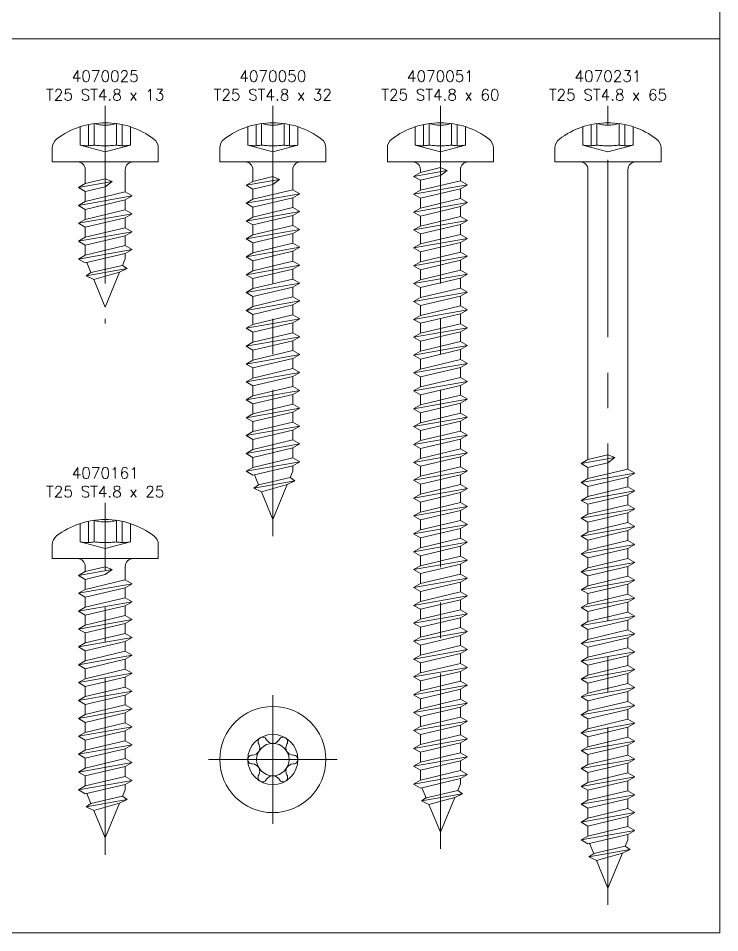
# Model space of a CAD drawing. Header units: millimetres. Extents: x 1459 to 16731, y 971 to 8404.
# Drawn here: x 5761.7 to 5824.5, y 2046.5 to 2128.3 of the extents above; entities that cross this region are included whole.
import ezdxf

# ---------------------------------------------------------------- set-up
doc = ezdxf.new("R2010")
doc.units = ezdxf.units.MM
doc.header["$LTSCALE"] = 0.5
for name, pattern in [('AUSGEZOGEN', [0]), ('CENTER', [50.8, 31.75, -6.35, 6.35, -6.35]), ('HIDDEN', [9.525, 6.35, -3.175])]:
    doc.linetypes.add(name, pattern=pattern)
doc.layers.get('0').update_dxf_attribs({"lineweight": 20})
doc.layers.add('Quincaillerie', color=150, linetype='Continuous', lineweight=20)
doc.styles.add('SBS_BLOCKNAME', font='simplex.shx', dxfattribs={"height": 1})

# ---------------------------------------------------------------- blocks, each defined once
blk = doc.blocks.new('4070025')
at = {"color": 1, "linetype": 'CENTER'}
blk.add_line((0, 5), (0, -14.482), dxfattribs=at)
blk.add_lwpolyline([(0, 3.5, -0.163834), (4.355, 2.034, -0.234469), (4.75, 1.237), (4.75, 0), (-4.75, 0), (-4.75, 1.237, -0.234469), (-4.355, 2.034, -0.163834)], format="xyb", close=True)
at = {"linetype": 'HIDDEN'}
for points in [[(-1.5, 3.342), (-1.5, 1.444)], [(-1, 3.43), (-1, 1.5)], [(1, 3.43), (1, 1.5)], [(1.5, 3.342), (1.5, 1.444)], [(-2.25, 3.139), (-2.25, 1.5)], [(2.25, 3.139), (2.25, 1.5)], [(-2.25, 1.5), (0, 0.897)], [(2.25, 1.5), (0, 0.897)]]:
    blk.add_lwpolyline(points, dxfattribs=at)
for points in [[(-1.79, -0.7), (-1.79, -1.948)], [(1.79, -0.7), (1.79, -2.494)], [(0, -1.521), (-1.79, -1.948), (-2.4, -2.3), (-1.79, -2.652), (0, -2.231), (0.61, -1.769), (0, -1.521)], [(-2.4, -2.3), (0.61, -1.769)], [(1.79, -1.81), (1.79, -2.694)], [(-2.4, -3.9), (2.41, -3.052)], [(-1.79, -2.652), (-1.79, -3.548)], [(-1.79, -2.652), (-1.79, -3.348)], [(1.79, -3.41), (1.79, -4.294)], [(-2.4, -5.5), (2.41, -4.652)], [(-1.79, -4.252), (-1.79, -5.148)], [(1.79, -5.01), (1.79, -5.894)], [(-2.4, -7.1), (2.41, -6.252)], [(-1.79, -5.852), (-1.79, -6.748)], [(1.79, -6.61), (1.79, -7.494)], [(-2.4, -8.7), (2.41, -7.852)], [(-1.79, -7.452), (-1.79, -8.348)], [(1.79, -8.679), (1.547, -9.266)], [(1.79, -8.21), (1.79, -8.679)], [(-1.7, -10.201), (1.972, -9.554)], [(-1.278, -9.915), (-1.649, -9.019)], [(1.29, -9.885), (0, -13), (-1.024, -10.528)]]:
    blk.add_lwpolyline(points)
for points in [[(1.79, -3.41), (2.41, -3.052), (1.79, -2.694), (-1.79, -3.548), (-2.4, -3.9), (-1.79, -4.252)], [(1.79, -5.01), (2.41, -4.652), (1.79, -4.294), (-1.79, -5.148), (-2.4, -5.5), (-1.79, -5.852)], [(1.79, -6.61), (2.41, -6.252), (1.79, -5.894), (-1.79, -6.748), (-2.4, -7.1), (-1.79, -7.452)], [(1.79, -8.21), (2.41, -7.852), (1.79, -7.494), (-1.79, -8.348), (-2.4, -8.7), (-1.79, -9.052)], [(1.547, -9.266), (1.972, -9.554), (1.29, -9.885), (-1.024, -10.528), (-1.7, -10.201), (-1.278, -9.915)]]:
    blk.add_lwpolyline(points, close=True)
for centre, radius, start, end in [((0, 6.788), 3.503, 253.41492, 286.58508), ((-1.625, 4.819), 3.377, 259.33567, 280.66433), ((0, 9.596), 8.157, 262.95849, 277.04151), ((1.625, 4.819), 3.377, 259.33567, 280.66433)]:
    blk.add_arc(centre, radius, start, end, dxfattribs=at)
for centre, start, end in [((-2.49, -0.7), 0, 90), ((2.49, -0.7), 90, 180)]:
    blk.add_arc(centre, 0.7, start, end)
blk = doc.blocks.new('4070161')
at = {"color": 1, "linetype": 'CENTER'}
blk.add_line((0, -26.5), (0, 5), dxfattribs=at)
blk.add_lwpolyline([(0, 3.5, -0.163834), (4.355, 2.034, -0.234469), (4.75, 1.237), (4.75, 0), (-4.75, 0), (-4.75, 1.237, -0.234469), (-4.355, 2.034, -0.163834)], format="xyb", close=True)
at = {"linetype": 'HIDDEN'}
for points in [[(-1.5, 3.342), (-1.5, 1.444)], [(-1, 3.43), (-1, 1.5)], [(1, 3.43), (1, 1.5)], [(1.5, 3.342), (1.5, 1.444)], [(-2.25, 3.139), (-2.25, 1.5)], [(2.25, 3.139), (2.25, 1.5)], [(-2.25, 1.5), (0, 0.897)], [(2.25, 1.5), (0, 0.897)]]:
    blk.add_lwpolyline(points, dxfattribs=at)
for points in [[(0, -0.721), (-1.79, -1.148), (-2.4, -1.5), (-1.79, -1.852), (0, -1.431), (0.61, -0.969), (0, -0.721)], [(-1.79, -0.7), (-1.79, -1.148)], [(1.79, -0.7), (1.79, -1.894)], [(-2.4, -1.5), (0.61, -0.969)], [(1.79, -1.01), (1.79, -1.894)], [(1.79, -1.41), (1.79, -1.894)], [(-2.4, -3.1), (2.41, -2.252)], [(-1.79, -1.852), (-1.79, -2.748)], [(1.79, -2.61), (1.79, -3.494)], [(-2.4, -4.7), (2.41, -3.852)], [(-1.79, -3.452), (-1.79, -4.348)], [(1.79, -4.21), (1.79, -5.094)], [(-2.4, -6.3), (2.41, -5.452)], [(-1.79, -5.052), (-1.79, -5.948)], [(1.79, -5.81), (1.79, -6.694)], [(-2.4, -7.9), (2.41, -7.052)], [(-1.79, -6.652), (-1.79, -7.548)], [(1.79, -7.41), (1.79, -8.294)], [(-2.4, -9.5), (2.41, -8.652)], [(-1.79, -8.252), (-1.79, -9.148)], [(1.79, -9.01), (1.79, -9.894)], [(-2.4, -11.1), (2.41, -10.252)], [(-1.79, -9.852), (-1.79, -10.748)], [(1.79, -10.61), (1.79, -11.494)], [(-1.79, -11.452), (-1.79, -12.348)], [(-2.4, -12.7), (2.41, -11.852)], [(1.79, -12.21), (1.79, -13.094)], [(-1.79, -13.052), (-1.79, -13.948)], [(-2.4, -14.3), (2.41, -13.452)], [(1.79, -13.81), (1.79, -14.694)], [(-1.79, -14.652), (-1.79, -15.548)], [(-2.4, -15.9), (2.41, -15.052)], [(1.79, -15.41), (1.79, -16.294)], [(-1.79, -16.252), (-1.79, -17.148)], [(-2.4, -17.5), (2.41, -16.652)], [(1.79, -17.01), (1.79, -17.894)], [(-1.79, -17.852), (-1.79, -18.748)], [(-2.4, -19.1), (2.41, -18.252)], [(1.79, -18.61), (1.79, -19.494)], [(-1.79, -19.452), (-1.79, -20.348)], [(-2.4, -20.7), (2.41, -19.852)], [(1.79, -20.21), (1.79, -20.679)], [(-1.278, -21.915), (-1.649, -21.019)], [(1.79, -20.679), (1.547, -21.266)], [(-1.7, -22.201), (1.972, -21.554)], [(1.29, -21.885), (0, -25), (-1.024, -22.528)]]:
    blk.add_lwpolyline(points)
for points in [[(1.79, -2.61), (2.41, -2.252), (1.79, -1.894), (-1.79, -2.748), (-2.4, -3.1), (-1.79, -3.452)], [(1.79, -4.21), (2.41, -3.852), (1.79, -3.494), (-1.79, -4.348), (-2.4, -4.7), (-1.79, -5.052)], [(1.79, -5.81), (2.41, -5.452), (1.79, -5.094), (-1.79, -5.948), (-2.4, -6.3), (-1.79, -6.652)], [(1.79, -7.41), (2.41, -7.052), (1.79, -6.694), (-1.79, -7.548), (-2.4, -7.9), (-1.79, -8.252)], [(1.79, -9.01), (2.41, -8.652), (1.79, -8.294), (-1.79, -9.148), (-2.4, -9.5), (-1.79, -9.852)], [(1.79, -10.61), (2.41, -10.252), (1.79, -9.894), (-1.79, -10.748), (-2.4, -11.1), (-1.79, -11.452)], [(1.79, -12.21), (2.41, -11.852), (1.79, -11.494), (-1.79, -12.348), (-2.4, -12.7), (-1.79, -13.052)], [(1.79, -13.81), (2.41, -13.452), (1.79, -13.094), (-1.79, -13.948), (-2.4, -14.3), (-1.79, -14.652)], [(1.79, -15.41), (2.41, -15.052), (1.79, -14.694), (-1.79, -15.548), (-2.4, -15.9), (-1.79, -16.252)], [(1.79, -17.01), (2.41, -16.652), (1.79, -16.294), (-1.79, -17.148), (-2.4, -17.5), (-1.79, -17.852)], [(1.79, -18.61), (2.41, -18.252), (1.79, -17.894), (-1.79, -18.748), (-2.4, -19.1), (-1.79, -19.452)], [(1.79, -20.21), (2.41, -19.852), (1.79, -19.494), (-1.79, -20.348), (-2.4, -20.7), (-1.79, -21.052)], [(1.547, -21.266), (1.972, -21.554), (1.29, -21.885), (-1.024, -22.528), (-1.7, -22.201), (-1.278, -21.915)]]:
    blk.add_lwpolyline(points, close=True)
for centre, radius, start, end in [((0, 6.788), 3.503, 253.41492, 286.58508), ((-1.625, 4.819), 3.377, 259.33567, 280.66433), ((0, 9.596), 8.157, 262.95849, 277.04151), ((1.625, 4.819), 3.377, 259.33567, 280.66433)]:
    blk.add_arc(centre, radius, start, end, dxfattribs=at)
for centre, start, end in [((-2.49, -0.7), 0, 90), ((2.49, -0.7), 90, 180)]:
    blk.add_arc(centre, 0.7, start, end)
blk = doc.blocks.new('4070050')
at = {"color": 1, "linetype": 'CENTER'}
blk.add_line((0, 5), (0, -33.5), dxfattribs=at)
blk.add_lwpolyline([(0, 3.5, -0.163834), (4.355, 2.034, -0.234469), (4.75, 1.237), (4.75, 0), (-4.75, 0), (-4.75, 1.237, -0.234469), (-4.355, 2.034, -0.163834)], format="xyb", close=True)
at = {"linetype": 'HIDDEN'}
for points in [[(-1.5, 3.342), (-1.5, 1.444)], [(-1, 3.43), (-1, 1.5)], [(1, 3.43), (1, 1.5)], [(1.5, 3.342), (1.5, 1.444)], [(-2.25, 3.139), (-2.25, 1.5)], [(2.25, 3.139), (2.25, 1.5)], [(-2.25, 1.5), (0, 0.897)], [(2.25, 1.5), (0, 0.897)]]:
    blk.add_lwpolyline(points, dxfattribs=at)
at = {"linetype": 'AUSGEZOGEN'}
for points in [[(-1.79, -0.7), (-1.79, -1.748)], [(1.79, -0.7), (1.79, -2.294)], [(1.79, -1.61), (1.79, -2.494)], [(-1.79, -2.452), (-1.79, -3.348)], [(-1.79, -2.452), (-1.79, -3.148)], [(1.79, -3.21), (1.79, -4.094)], [(-1.79, -4.052), (-1.79, -4.948)], [(1.79, -4.81), (1.79, -5.694)], [(-1.79, -5.652), (-1.79, -6.548)], [(1.79, -6.41), (1.79, -7.294)], [(-1.79, -7.252), (-1.79, -8.148)], [(1.79, -8.01), (1.79, -8.894)], [(-1.79, -8.852), (-1.79, -9.748)], [(1.79, -9.61), (1.79, -10.494)], [(-1.79, -10.452), (-1.79, -11.348)], [(1.79, -11.21), (1.79, -12.094)], [(-1.79, -12.052), (-1.79, -12.948)], [(1.79, -12.81), (1.79, -13.694)], [(-1.79, -13.652), (-1.79, -14.548)], [(1.79, -14.41), (1.79, -15.294)], [(-1.79, -15.252), (-1.79, -16.148)], [(1.79, -16.01), (1.79, -16.894)], [(-1.79, -16.852), (-1.79, -17.748)], [(1.79, -17.61), (1.79, -18.494)], [(-1.79, -18.452), (-1.79, -19.348)], [(1.79, -19.21), (1.79, -20.094)], [(-1.79, -20.052), (-1.79, -20.948)], [(1.79, -20.81), (1.79, -21.694)], [(-1.79, -21.652), (-1.79, -22.548)], [(1.79, -22.41), (1.79, -23.294)], [(-1.79, -23.252), (-1.79, -24.148)], [(1.79, -24.01), (1.79, -24.894)], [(-1.79, -24.852), (-1.79, -25.748)], [(1.79, -25.61), (1.79, -26.494)], [(-1.79, -26.452), (-1.79, -27.348)], [(1.79, -27.21), (1.79, -27.679)]]:
    blk.add_lwpolyline(points, dxfattribs=at)
for points in [[(0, -1.321), (-1.79, -1.748), (-2.4, -2.1), (-1.79, -2.452), (0, -2.031), (0.61, -1.569), (0, -1.321)], [(-2.4, -2.1), (0.61, -1.569)], [(-2.4, -3.7), (2.41, -2.852)], [(-2.4, -5.3), (2.41, -4.452)], [(-2.4, -6.9), (2.41, -6.052)], [(-2.4, -8.5), (2.41, -7.652)], [(-2.4, -10.1), (2.41, -9.252)], [(-2.4, -11.7), (2.41, -10.852)], [(-2.4, -13.3), (2.41, -12.452)], [(-2.4, -14.9), (2.41, -14.052)], [(-2.4, -16.5), (2.41, -15.652)], [(-2.4, -18.1), (2.41, -17.252)], [(-2.4, -19.7), (2.41, -18.852)], [(-2.4, -21.3), (2.41, -20.452)], [(-2.4, -22.9), (2.41, -22.052)], [(-2.4, -24.5), (2.41, -23.652)], [(-2.4, -26.1), (2.41, -25.252)], [(-2.4, -27.7), (2.41, -26.852)], [(1.79, -27.679), (1.547, -28.266)], [(-1.7, -29.201), (1.972, -28.554)], [(-1.278, -28.915), (-1.649, -28.019)], [(1.29, -28.885), (0, -32), (-1.024, -29.528)]]:
    blk.add_lwpolyline(points)
for points in [[(1.79, -3.21), (2.41, -2.852), (1.79, -2.494), (-1.79, -3.348), (-2.4, -3.7), (-1.79, -4.052)], [(1.79, -4.81), (2.41, -4.452), (1.79, -4.094), (-1.79, -4.948), (-2.4, -5.3), (-1.79, -5.652)], [(1.79, -6.41), (2.41, -6.052), (1.79, -5.694), (-1.79, -6.548), (-2.4, -6.9), (-1.79, -7.252)], [(1.79, -8.01), (2.41, -7.652), (1.79, -7.294), (-1.79, -8.148), (-2.4, -8.5), (-1.79, -8.852)], [(1.79, -9.61), (2.41, -9.252), (1.79, -8.894), (-1.79, -9.748), (-2.4, -10.1), (-1.79, -10.452)], [(1.79, -11.21), (2.41, -10.852), (1.79, -10.494), (-1.79, -11.348), (-2.4, -11.7), (-1.79, -12.052)], [(1.79, -12.81), (2.41, -12.452), (1.79, -12.094), (-1.79, -12.948), (-2.4, -13.3), (-1.79, -13.652)], [(1.79, -14.41), (2.41, -14.052), (1.79, -13.694), (-1.79, -14.548), (-2.4, -14.9), (-1.79, -15.252)], [(1.79, -16.01), (2.41, -15.652), (1.79, -15.294), (-1.79, -16.148), (-2.4, -16.5), (-1.79, -16.852)], [(1.79, -17.61), (2.41, -17.252), (1.79, -16.894), (-1.79, -17.748), (-2.4, -18.1), (-1.79, -18.452)], [(1.79, -19.21), (2.41, -18.852), (1.79, -18.494), (-1.79, -19.348), (-2.4, -19.7), (-1.79, -20.052)], [(1.79, -20.81), (2.41, -20.452), (1.79, -20.094), (-1.79, -20.948), (-2.4, -21.3), (-1.79, -21.652)], [(1.79, -22.41), (2.41, -22.052), (1.79, -21.694), (-1.79, -22.548), (-2.4, -22.9), (-1.79, -23.252)], [(1.79, -24.01), (2.41, -23.652), (1.79, -23.294), (-1.79, -24.148), (-2.4, -24.5), (-1.79, -24.852)], [(1.79, -25.61), (2.41, -25.252), (1.79, -24.894), (-1.79, -25.748), (-2.4, -26.1), (-1.79, -26.452)], [(1.79, -27.21), (2.41, -26.852), (1.79, -26.494), (-1.79, -27.348), (-2.4, -27.7), (-1.79, -28.052)], [(1.547, -28.266), (1.972, -28.554), (1.29, -28.885), (-1.024, -29.528), (-1.7, -29.201), (-1.278, -28.915)]]:
    blk.add_lwpolyline(points, close=True)
at = {"linetype": 'HIDDEN'}
for centre, radius, start, end in [((0, 6.788), 3.503, 253.41492, 286.58508), ((-1.625, 4.819), 3.377, 259.33567, 280.66433), ((0, 9.596), 8.157, 262.95849, 277.04151), ((1.625, 4.819), 3.377, 259.33567, 280.66433)]:
    blk.add_arc(centre, radius, start, end, dxfattribs=at)
for centre, start, end in [((-2.49, -0.7), 0, 90), ((2.49, -0.7), 90, 180)]:
    blk.add_arc(centre, 0.7, start, end)
blk = doc.blocks.new('4070051')
at = {"color": 1, "linetype": 'CENTER'}
blk.add_line((0, 5), (0, -61.5), dxfattribs=at)
blk.add_line((-1.79, -0.7), (-1.79, -0.948))
blk.add_lwpolyline([(0, 3.5, -0.163834), (4.355, 2.034, -0.234469), (4.75, 1.237), (4.75, 0), (-4.75, 0), (-4.75, 1.237, -0.234469), (-4.355, 2.034, -0.163834)], format="xyb", close=True)
at = {"linetype": 'HIDDEN'}
for points in [[(-1.5, 3.342), (-1.5, 1.444)], [(-1, 3.43), (-1, 1.5)], [(1, 3.43), (1, 1.5)], [(1.5, 3.342), (1.5, 1.444)], [(-2.25, 3.139), (-2.25, 1.5)], [(2.25, 3.139), (2.25, 1.5)], [(-2.25, 1.5), (0, 0.897)], [(2.25, 1.5), (0, 0.897)]]:
    blk.add_lwpolyline(points, dxfattribs=at)
for points in [[(0, -0.521), (-1.79, -0.948), (-2.4, -1.3), (-1.79, -1.652), (0, -1.231), (0.61, -0.769), (0, -0.521)], [(-2.4, -1.3), (0.61, -0.769)], [(-2.4, -2.9), (2.41, -2.052)], [(-2.4, -4.5), (2.41, -3.652)], [(-2.4, -6.1), (2.41, -5.252)], [(-2.4, -7.7), (2.41, -6.852)], [(-2.4, -9.3), (2.41, -8.452)], [(-2.4, -10.9), (2.41, -10.052)], [(-2.4, -12.5), (2.41, -11.652)], [(-2.4, -14.1), (2.41, -13.252)], [(-2.4, -15.7), (2.41, -14.852)], [(-2.4, -17.3), (2.41, -16.452)], [(-2.4, -18.9), (2.41, -18.052)], [(-2.4, -20.5), (2.41, -19.652)], [(-2.4, -22.1), (2.41, -21.252)], [(-2.4, -23.7), (2.41, -22.852)], [(-2.4, -25.3), (2.41, -24.452)], [(-2.4, -26.9), (2.41, -26.052)], [(-2.4, -28.5), (2.41, -27.652)], [(-2.4, -30.1), (2.41, -29.252)], [(-2.4, -31.7), (2.41, -30.852)], [(-2.4, -33.3), (2.41, -32.452)], [(-2.4, -34.9), (2.41, -34.052)], [(-2.4, -36.5), (2.41, -35.652)], [(-2.4, -38.1), (2.41, -37.252)], [(-2.4, -39.7), (2.41, -38.852)], [(-2.4, -41.3), (2.41, -40.452)], [(-2.4, -42.9), (2.41, -42.052)], [(-2.4, -44.5), (2.41, -43.652)], [(-2.4, -46.1), (2.41, -45.252)], [(-2.4, -47.7), (2.41, -46.852)], [(-2.4, -49.3), (2.41, -48.452)], [(-2.4, -50.9), (2.41, -50.052)], [(-2.4, -52.5), (2.41, -51.652)], [(-2.4, -54.1), (2.41, -53.252)], [(-2.4, -55.7), (2.41, -54.852)], [(-1.278, -56.915), (-1.649, -56.019)], [(1.79, -55.679), (1.547, -56.266)], [(-1.7, -57.201), (1.972, -56.554)], [(1.29, -56.885), (0, -60), (-1.024, -57.528)]]:
    blk.add_lwpolyline(points)
at = {"linetype": 'AUSGEZOGEN'}
for points in [[(1.79, -0.7), (1.79, -1.694)], [(-1.79, -1.652), (-1.79, -2.548)], [(-1.79, -1.652), (-1.79, -2.348)], [(1.79, -2.41), (1.79, -3.294)], [(-1.79, -3.252), (-1.79, -3.948)], [(-1.79, -3.252), (-1.79, -4.148)], [(1.79, -4.01), (1.79, -4.894)], [(-1.79, -4.852), (-1.79, -5.548)], [(-1.79, -4.852), (-1.79, -5.748)], [(1.79, -5.61), (1.79, -6.494)], [(-1.79, -6.452), (-1.79, -7.148)], [(-1.79, -6.452), (-1.79, -7.348)], [(1.79, -7.21), (1.79, -8.094)], [(-1.79, -8.052), (-1.79, -8.748)], [(-1.79, -8.052), (-1.79, -8.948)], [(1.79, -8.81), (1.79, -9.694)], [(-1.79, -9.652), (-1.79, -10.348)], [(-1.79, -9.652), (-1.79, -10.548)], [(1.79, -10.41), (1.79, -11.294)], [(-1.79, -11.252), (-1.79, -11.948)], [(-1.79, -11.252), (-1.79, -12.148)], [(1.79, -12.01), (1.79, -12.894)], [(-1.79, -12.852), (-1.79, -13.548)], [(-1.79, -12.852), (-1.79, -13.748)], [(1.79, -13.61), (1.79, -14.494)], [(-1.79, -14.452), (-1.79, -15.148)], [(-1.79, -14.452), (-1.79, -15.348)], [(1.79, -15.21), (1.79, -16.094)], [(-1.79, -16.052), (-1.79, -16.748)], [(-1.79, -16.052), (-1.79, -16.948)], [(1.79, -16.81), (1.79, -17.694)], [(-1.79, -17.652), (-1.79, -18.348)], [(-1.79, -17.652), (-1.79, -18.548)], [(1.79, -18.41), (1.79, -19.294)], [(-1.79, -19.252), (-1.79, -19.948)], [(-1.79, -19.252), (-1.79, -20.148)], [(1.79, -20.01), (1.79, -20.894)], [(-1.79, -20.852), (-1.79, -21.548)], [(-1.79, -20.852), (-1.79, -21.748)], [(1.79, -21.61), (1.79, -22.494)], [(-1.79, -22.452), (-1.79, -23.148)], [(-1.79, -22.452), (-1.79, -23.348)], [(1.79, -23.21), (1.79, -24.094)], [(-1.79, -24.052), (-1.79, -24.748)], [(-1.79, -24.052), (-1.79, -24.948)], [(1.79, -24.81), (1.79, -25.694)], [(-1.79, -25.652), (-1.79, -26.348)], [(-1.79, -25.652), (-1.79, -26.548)], [(1.79, -26.41), (1.79, -27.294)], [(-1.79, -27.252), (-1.79, -27.948)], [(-1.79, -27.252), (-1.79, -28.148)], [(1.79, -28.01), (1.79, -28.894)], [(-1.79, -28.852), (-1.79, -29.548)], [(-1.79, -28.852), (-1.79, -29.748)], [(1.79, -29.61), (1.79, -30.494)], [(-1.79, -30.452), (-1.79, -31.348)], [(-1.79, -30.452), (-1.79, -31.148)], [(1.79, -31.21), (1.79, -32.094)], [(-1.79, -32.052), (-1.79, -32.948)], [(1.79, -32.81), (1.79, -33.694)], [(-1.79, -33.652), (-1.79, -34.548)], [(1.79, -34.41), (1.79, -35.294)], [(-1.79, -35.252), (-1.79, -36.148)], [(1.79, -36.01), (1.79, -36.894)], [(-1.79, -36.852), (-1.79, -37.748)], [(1.79, -37.61), (1.79, -38.494)], [(-1.79, -38.452), (-1.79, -39.348)], [(1.79, -39.21), (1.79, -40.094)], [(-1.79, -40.052), (-1.79, -40.948)], [(1.79, -40.81), (1.79, -41.694)], [(-1.79, -41.652), (-1.79, -42.548)], [(1.79, -42.41), (1.79, -43.294)], [(-1.79, -43.252), (-1.79, -44.148)], [(1.79, -44.01), (1.79, -44.894)], [(-1.79, -44.852), (-1.79, -45.748)], [(1.79, -45.61), (1.79, -46.494)], [(-1.79, -46.452), (-1.79, -47.348)], [(1.79, -47.21), (1.79, -48.094)], [(-1.79, -48.052), (-1.79, -48.948)], [(1.79, -48.81), (1.79, -49.694)], [(-1.79, -49.652), (-1.79, -50.548)], [(1.79, -50.41), (1.79, -51.294)], [(-1.79, -51.252), (-1.79, -52.148)], [(1.79, -52.01), (1.79, -52.894)], [(-1.79, -52.852), (-1.79, -53.748)], [(1.79, -53.61), (1.79, -54.494)], [(-1.79, -54.452), (-1.79, -55.348)], [(1.79, -55.21), (1.79, -55.679)]]:
    blk.add_lwpolyline(points, dxfattribs=at)
for points in [[(1.79, -2.41), (2.41, -2.052), (1.79, -1.694), (-1.79, -2.548), (-2.4, -2.9), (-1.79, -3.252)], [(1.79, -4.01), (2.41, -3.652), (1.79, -3.294), (-1.79, -4.148), (-2.4, -4.5), (-1.79, -4.852)], [(1.79, -5.61), (2.41, -5.252), (1.79, -4.894), (-1.79, -5.748), (-2.4, -6.1), (-1.79, -6.452)], [(1.79, -7.21), (2.41, -6.852), (1.79, -6.494), (-1.79, -7.348), (-2.4, -7.7), (-1.79, -8.052)], [(1.79, -8.81), (2.41, -8.452), (1.79, -8.094), (-1.79, -8.948), (-2.4, -9.3), (-1.79, -9.652)], [(1.79, -10.41), (2.41, -10.052), (1.79, -9.694), (-1.79, -10.548), (-2.4, -10.9), (-1.79, -11.252)], [(1.79, -12.01), (2.41, -11.652), (1.79, -11.294), (-1.79, -12.148), (-2.4, -12.5), (-1.79, -12.852)], [(1.79, -13.61), (2.41, -13.252), (1.79, -12.894), (-1.79, -13.748), (-2.4, -14.1), (-1.79, -14.452)], [(1.79, -15.21), (2.41, -14.852), (1.79, -14.494), (-1.79, -15.348), (-2.4, -15.7), (-1.79, -16.052)], [(1.79, -16.81), (2.41, -16.452), (1.79, -16.094), (-1.79, -16.948), (-2.4, -17.3), (-1.79, -17.652)], [(1.79, -18.41), (2.41, -18.052), (1.79, -17.694), (-1.79, -18.548), (-2.4, -18.9), (-1.79, -19.252)], [(1.79, -20.01), (2.41, -19.652), (1.79, -19.294), (-1.79, -20.148), (-2.4, -20.5), (-1.79, -20.852)], [(1.79, -21.61), (2.41, -21.252), (1.79, -20.894), (-1.79, -21.748), (-2.4, -22.1), (-1.79, -22.452)], [(1.79, -23.21), (2.41, -22.852), (1.79, -22.494), (-1.79, -23.348), (-2.4, -23.7), (-1.79, -24.052)], [(1.79, -24.81), (2.41, -24.452), (1.79, -24.094), (-1.79, -24.948), (-2.4, -25.3), (-1.79, -25.652)], [(1.79, -26.41), (2.41, -26.052), (1.79, -25.694), (-1.79, -26.548), (-2.4, -26.9), (-1.79, -27.252)], [(1.79, -28.01), (2.41, -27.652), (1.79, -27.294), (-1.79, -28.148), (-2.4, -28.5), (-1.79, -28.852)], [(1.79, -29.61), (2.41, -29.252), (1.79, -28.894), (-1.79, -29.748), (-2.4, -30.1), (-1.79, -30.452)], [(1.79, -31.21), (2.41, -30.852), (1.79, -30.494), (-1.79, -31.348), (-2.4, -31.7), (-1.79, -32.052)], [(1.79, -32.81), (2.41, -32.452), (1.79, -32.094), (-1.79, -32.948), (-2.4, -33.3), (-1.79, -33.652)], [(1.79, -34.41), (2.41, -34.052), (1.79, -33.694), (-1.79, -34.548), (-2.4, -34.9), (-1.79, -35.252)], [(1.79, -36.01), (2.41, -35.652), (1.79, -35.294), (-1.79, -36.148), (-2.4, -36.5), (-1.79, -36.852)], [(1.79, -37.61), (2.41, -37.252), (1.79, -36.894), (-1.79, -37.748), (-2.4, -38.1), (-1.79, -38.452)], [(1.79, -39.21), (2.41, -38.852), (1.79, -38.494), (-1.79, -39.348), (-2.4, -39.7), (-1.79, -40.052)], [(1.79, -40.81), (2.41, -40.452), (1.79, -40.094), (-1.79, -40.948), (-2.4, -41.3), (-1.79, -41.652)], [(1.79, -42.41), (2.41, -42.052), (1.79, -41.694), (-1.79, -42.548), (-2.4, -42.9), (-1.79, -43.252)], [(1.79, -44.01), (2.41, -43.652), (1.79, -43.294), (-1.79, -44.148), (-2.4, -44.5), (-1.79, -44.852)], [(1.79, -45.61), (2.41, -45.252), (1.79, -44.894), (-1.79, -45.748), (-2.4, -46.1), (-1.79, -46.452)], [(1.79, -47.21), (2.41, -46.852), (1.79, -46.494), (-1.79, -47.348), (-2.4, -47.7), (-1.79, -48.052)], [(1.79, -48.81), (2.41, -48.452), (1.79, -48.094), (-1.79, -48.948), (-2.4, -49.3), (-1.79, -49.652)], [(1.79, -50.41), (2.41, -50.052), (1.79, -49.694), (-1.79, -50.548), (-2.4, -50.9), (-1.79, -51.252)], [(1.79, -52.01), (2.41, -51.652), (1.79, -51.294), (-1.79, -52.148), (-2.4, -52.5), (-1.79, -52.852)], [(1.79, -53.61), (2.41, -53.252), (1.79, -52.894), (-1.79, -53.748), (-2.4, -54.1), (-1.79, -54.452)], [(1.79, -55.21), (2.41, -54.852), (1.79, -54.494), (-1.79, -55.348), (-2.4, -55.7), (-1.79, -56.052)], [(1.547, -56.266), (1.972, -56.554), (1.29, -56.885), (-1.024, -57.528), (-1.7, -57.201), (-1.278, -56.915)]]:
    blk.add_lwpolyline(points, close=True)
at = {"linetype": 'HIDDEN'}
for centre, radius, start, end in [((0, 6.788), 3.503, 253.41492, 286.58508), ((-1.625, 4.819), 3.377, 259.33567, 280.66433), ((0, 9.596), 8.157, 262.95849, 277.04151), ((1.625, 4.819), 3.377, 259.33567, 280.66433)]:
    blk.add_arc(centre, radius, start, end, dxfattribs=at)
for centre, start, end in [((-2.49, -0.7), 0, 90), ((2.49, -0.7), 90, 180)]:
    blk.add_arc(centre, 0.7, start, end)
blk = doc.blocks.new('4070231')
at = {"color": 1, "linetype": 'CENTER'}
blk.add_line((0, -66.5), (0, 5), dxfattribs=at)
blk.add_lwpolyline([(0, 3.5, -0.163834), (4.355, 2.034, -0.234469), (4.75, 1.237), (4.75, 0), (-4.75, 0), (-4.75, 1.237, -0.234469), (-4.355, 2.034, -0.163834)], format="xyb", close=True)
at = {"linetype": 'HIDDEN'}
for points in [[(-1.5, 3.342), (-1.5, 1.444)], [(-1, 3.43), (-1, 1.5)], [(1, 3.43), (1, 1.5)], [(1.5, 3.342), (1.5, 1.444)], [(-2.25, 3.139), (-2.25, 1.5)], [(2.25, 3.139), (2.25, 1.5)], [(-2.25, 1.5), (0, 0.897)], [(2.25, 1.5), (0, 0.897)]]:
    blk.add_lwpolyline(points, dxfattribs=at)
for points in [[(-1.79, -0.7), (-1.79, -26.648)], [(1.79, -0.7), (1.79, -27.494)], [(0, -26.221), (-1.79, -26.648), (-2.4, -27), (-1.79, -27.352), (0, -26.931), (0.61, -26.469), (0, -26.221)], [(-2.4, -27), (0.61, -26.469)], [(-1.79, -27.352), (-1.79, -28.348)], [(-2.4, -28.7), (2.41, -27.852)], [(1.79, -28.21), (1.79, -29.094)], [(-2.4, -30.3), (2.41, -29.452)], [(-1.79, -29.052), (-1.79, -29.948)], [(1.79, -29.81), (1.79, -30.694)], [(-2.4, -31.9), (2.41, -31.052)], [(-1.79, -30.652), (-1.79, -31.548)], [(1.79, -31.41), (1.79, -32.294)], [(-2.4, -33.5), (2.41, -32.652)], [(-1.79, -32.252), (-1.79, -33.148)], [(1.79, -33.01), (1.79, -33.894)], [(-2.4, -35.1), (2.41, -34.252)], [(-1.79, -33.852), (-1.79, -34.748)], [(1.79, -34.61), (1.79, -35.494)], [(-2.4, -36.7), (2.41, -35.852)], [(-1.79, -35.452), (-1.79, -36.348)], [(1.79, -36.21), (1.79, -37.094)], [(-2.4, -38.3), (2.41, -37.452)], [(-1.79, -37.052), (-1.79, -37.948)], [(1.79, -37.81), (1.79, -38.694)], [(-2.4, -39.9), (2.41, -39.052)], [(-1.79, -38.652), (-1.79, -39.548)], [(1.79, -39.41), (1.79, -40.294)], [(-2.4, -41.5), (2.41, -40.652)], [(-1.79, -40.252), (-1.79, -41.148)], [(1.79, -41.01), (1.79, -41.894)], [(-2.4, -43.1), (2.41, -42.252)], [(-1.79, -41.852), (-1.79, -42.748)], [(1.79, -42.61), (1.79, -43.494)], [(-2.4, -44.7), (2.41, -43.852)], [(-1.79, -43.452), (-1.79, -44.348)], [(1.79, -44.21), (1.79, -45.094)], [(-2.4, -46.3), (2.41, -45.452)], [(-1.79, -45.052), (-1.79, -45.948)], [(1.79, -45.81), (1.79, -46.694)], [(-1.79, -46.652), (-1.79, -47.548)], [(-2.4, -47.9), (2.41, -47.052)], [(1.79, -47.41), (1.79, -48.294)], [(-1.79, -48.252), (-1.79, -49.148)], [(-2.4, -49.5), (2.41, -48.652)], [(1.79, -49.01), (1.79, -49.894)], [(-1.79, -49.852), (-1.79, -50.748)], [(-2.4, -51.1), (2.41, -50.252)], [(1.79, -50.61), (1.79, -51.494)], [(-1.79, -51.452), (-1.79, -52.348)], [(-2.4, -52.7), (2.41, -51.852)], [(1.79, -52.21), (1.79, -53.094)], [(-1.79, -53.052), (-1.79, -53.948)], [(-2.4, -54.3), (2.41, -53.452)], [(1.79, -53.81), (1.79, -54.694)], [(-1.79, -54.652), (-1.79, -55.548)], [(-2.4, -55.9), (2.41, -55.052)], [(1.79, -55.41), (1.79, -56.294)], [(-1.79, -56.252), (-1.79, -57.148)], [(-2.4, -57.5), (2.41, -56.652)], [(1.79, -57.01), (1.79, -57.894)], [(-1.79, -57.852), (-1.79, -58.748)], [(-2.4, -59.1), (2.41, -58.252)], [(1.79, -58.61), (1.79, -59.494)], [(-1.79, -59.452), (-1.79, -60.348)], [(-2.4, -60.7), (2.41, -59.852)], [(1.79, -60.21), (1.79, -60.679)], [(-1.278, -61.915), (-1.649, -61.019)], [(1.79, -60.679), (1.547, -61.266)], [(-1.7, -62.201), (1.972, -61.554)], [(1.29, -61.885), (0, -65), (-1.024, -62.528)]]:
    blk.add_lwpolyline(points)
for points in [[(1.79, -28.21), (2.41, -27.852), (1.79, -27.494), (-1.79, -28.348), (-2.4, -28.7), (-1.79, -29.052)], [(1.79, -29.81), (2.41, -29.452), (1.79, -29.094), (-1.79, -29.948), (-2.4, -30.3), (-1.79, -30.652)], [(1.79, -31.41), (2.41, -31.052), (1.79, -30.694), (-1.79, -31.548), (-2.4, -31.9), (-1.79, -32.252)], [(1.79, -33.01), (2.41, -32.652), (1.79, -32.294), (-1.79, -33.148), (-2.4, -33.5), (-1.79, -33.852)], [(1.79, -34.61), (2.41, -34.252), (1.79, -33.894), (-1.79, -34.748), (-2.4, -35.1), (-1.79, -35.452)], [(1.79, -36.21), (2.41, -35.852), (1.79, -35.494), (-1.79, -36.348), (-2.4, -36.7), (-1.79, -37.052)], [(1.79, -37.81), (2.41, -37.452), (1.79, -37.094), (-1.79, -37.948), (-2.4, -38.3), (-1.79, -38.652)], [(1.79, -39.41), (2.41, -39.052), (1.79, -38.694), (-1.79, -39.548), (-2.4, -39.9), (-1.79, -40.252)], [(1.79, -41.01), (2.41, -40.652), (1.79, -40.294), (-1.79, -41.148), (-2.4, -41.5), (-1.79, -41.852)], [(1.79, -42.61), (2.41, -42.252), (1.79, -41.894), (-1.79, -42.748), (-2.4, -43.1), (-1.79, -43.452)], [(1.79, -44.21), (2.41, -43.852), (1.79, -43.494), (-1.79, -44.348), (-2.4, -44.7), (-1.79, -45.052)], [(1.79, -45.81), (2.41, -45.452), (1.79, -45.094), (-1.79, -45.948), (-2.4, -46.3), (-1.79, -46.652)], [(1.79, -47.41), (2.41, -47.052), (1.79, -46.694), (-1.79, -47.548), (-2.4, -47.9), (-1.79, -48.252)], [(1.79, -49.01), (2.41, -48.652), (1.79, -48.294), (-1.79, -49.148), (-2.4, -49.5), (-1.79, -49.852)], [(1.79, -50.61), (2.41, -50.252), (1.79, -49.894), (-1.79, -50.748), (-2.4, -51.1), (-1.79, -51.452)], [(1.79, -52.21), (2.41, -51.852), (1.79, -51.494), (-1.79, -52.348), (-2.4, -52.7), (-1.79, -53.052)], [(1.79, -53.81), (2.41, -53.452), (1.79, -53.094), (-1.79, -53.948), (-2.4, -54.3), (-1.79, -54.652)], [(1.79, -55.41), (2.41, -55.052), (1.79, -54.694), (-1.79, -55.548), (-2.4, -55.9), (-1.79, -56.252)], [(1.79, -57.01), (2.41, -56.652), (1.79, -56.294), (-1.79, -57.148), (-2.4, -57.5), (-1.79, -57.852)], [(1.79, -58.61), (2.41, -58.252), (1.79, -57.894), (-1.79, -58.748), (-2.4, -59.1), (-1.79, -59.452)], [(1.79, -60.21), (2.41, -59.852), (1.79, -59.494), (-1.79, -60.348), (-2.4, -60.7), (-1.79, -61.052)], [(1.547, -61.266), (1.972, -61.554), (1.29, -61.885), (-1.024, -62.528), (-1.7, -62.201), (-1.278, -61.915)]]:
    blk.add_lwpolyline(points, close=True)
for centre, radius, start, end in [((0, 6.788), 3.503, 253.41492, 286.58508), ((-1.625, 4.819), 3.377, 259.33567, 280.66433), ((0, 9.596), 8.157, 262.95849, 277.04151), ((1.625, 4.819), 3.377, 259.33567, 280.66433)]:
    blk.add_arc(centre, radius, start, end, dxfattribs=at)
for centre, start, end in [((-2.49, -0.7), 0, 90), ((2.49, -0.7), 90, 180)]:
    blk.add_arc(centre, 0.7, start, end)
blk = doc.blocks.new('Tête vis T25 ST4.8')
at = {"color": 1, "linetype": 'CENTER'}
for points in [[(0, 5.75), (0, -5.75)], [(-5.75, 0), (5.75, 0)]]:
    blk.add_lwpolyline(points, dxfattribs=at)
blk.add_lwpolyline([(0.559, -1.764, 1.114641), (1.248, -1.366, -0.560869), (1.807, -0.398, 1.114641), (1.807, 0.398, -0.560869), (1.248, 1.366, 1.114641), (0.559, 1.764, -0.560869), (-0.559, 1.764, 1.114641), (-1.248, 1.366, -0.560869), (-1.807, 0.398, 1.114641), (-1.807, -0.398, -0.560869), (-1.248, -1.366, 1.114641), (-0.559, -1.764, -0.560869)], format="xyb", close=True)
for radius in [4.75, 2.25, 1.45]:
    blk.add_circle((0, 0), radius)

msp = doc.modelspace()

# ---------------------------------------------------------------- linework, layer by layer
at = {"layer": 'Quincaillerie', "lineweight": 20}
for points in [[(5484.513, 2126.464), (5824.513, 2126.464), (5824.513, 2136.464), (5484.513, 2136.464)], [(5729.513, 2126.464), (5824.513, 2126.464), (5824.513, 2046.464), (5729.513, 2046.464)]]:
    msp.add_lwpolyline(points, close=True, dxfattribs=at)

# ---------------------------------------------------------------- block references
for name, p in [('4070025', (5769.513, 2115.464)), ('4070050', (5784.513, 2115.464)), ('4070051', (5799.513, 2115.464)), ('4070231', (5814.513, 2115.464)), ('4070161', (5769.513, 2079.946)), ('Tête vis T25 ST4.8', (5784.513, 2061.964))]:
    msp.add_blockref(name, p, dxfattribs=at)

# ---------------------------------------------------------------- texts
at = {"layer": 'Quincaillerie', "lineweight": 20, "char_height": 1, "attachment_point": 8, "style": 'SBS_BLOCKNAME'}
for s, insert in [('4070025\\PT25 ST4.8 x 13', (5769.513, 2120.964)), ('4070050\\PT25 ST4.8 x 32', (5784.513, 2120.964)), ('4070051\\PT25 ST4.8 x 60', (5799.513, 2120.964)), ('4070231\\PT25 ST4.8 x 65', (5814.513, 2120.964)), ('4070161\\PT25 ST4.8 x 25', (5769.513, 2085.446))]:
    msp.add_mtext_dynamic_manual_height_columns(s, width=12.86231, gutter_width=20, heights=[0], dxfattribs=dict(at, insert=insert))

doc.saveas('drawing.dxf')
